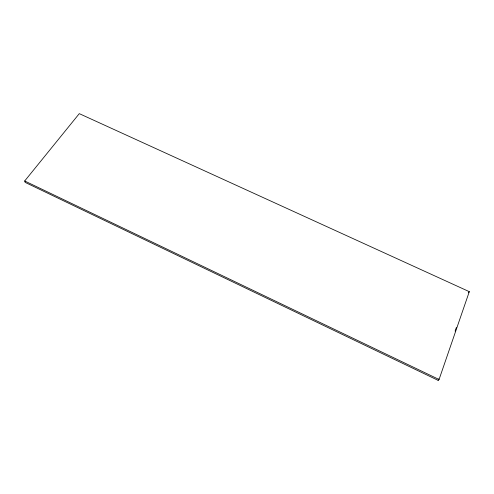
<?xml version="1.0" encoding="UTF-8"?>
<svg xmlns="http://www.w3.org/2000/svg" width="494" height="494" viewBox="0 0 494 494"><rect width="100%" height="100%" fill="white"/><g stroke="black" fill="none" stroke-linecap="round" stroke-linejoin="round"><path stroke-width="0.74" d="M438.122 380.361L439.067 379.485L469.3 291.664L79.287 113.639L24.7 180.977L25.169 182.397L438.122 380.361L438.623 378.91M455.098 331.128L456.345 327.51M468.324 292.757L469.3 291.664M24.7 180.977L439.067 379.485"/></g></svg>
